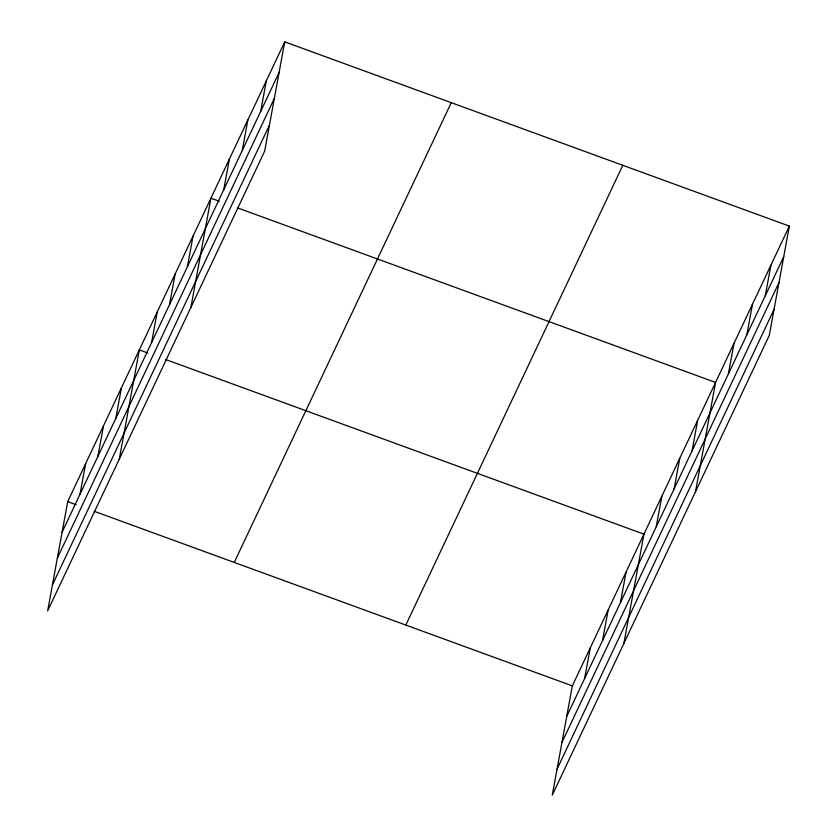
<?xml version="1.0" encoding="UTF-8"?>
<svg xmlns="http://www.w3.org/2000/svg" width="837" height="837" viewBox="0 0 837 837"><rect width="100%" height="100%" fill="white"/><g stroke="black" fill="none" stroke-linecap="round" stroke-linejoin="round"><path stroke-width="1.26" d="M284.726 41.85L67.713 501.625L47.657 610.895L264.67 151.12L284.726 41.85L789.343 226.105L769.287 335.375L552.274 795.15L572.33 685.88L789.343 226.105M80.017 494.238L85.615 463.688M97.919 456.301L103.526 425.761M115.82 418.374L121.428 387.834M119.272 459.168L139.329 349.897L147.772 352.984M151.623 342.511L157.23 311.971M169.524 304.584L175.132 274.034M187.436 266.647L193.033 236.107M190.888 307.441L210.934 198.17L219.388 201.257M223.782 189.633L229.38 159.093M242.228 150.555L247.825 120.015M260.673 111.478L266.281 80.927M584.634 678.493L590.231 647.953M602.535 640.567L608.143 610.016M620.437 602.63L626.045 572.089M623.889 643.423L643.946 534.152L165.872 359.596M656.239 526.766L661.847 496.226M674.141 488.839L679.749 458.289M692.053 450.902L697.65 420.362M695.505 491.696L715.562 382.425L237.488 207.869M728.399 373.888L734.007 343.348M746.845 334.81L752.453 304.27M765.29 295.733L770.898 265.183M62.105 532.165L279.119 72.39M57.345 558.143L274.348 98.368M52.428 584.917L269.43 125.142M234.245 562.433L451.248 102.658M405.809 625.072L622.812 165.297M566.733 716.42L783.735 256.645M561.962 742.409L778.965 282.634M557.044 769.172L774.047 309.397M67.713 501.625L76.167 504.711M94.267 511.313L572.33 685.88"/></g></svg>
